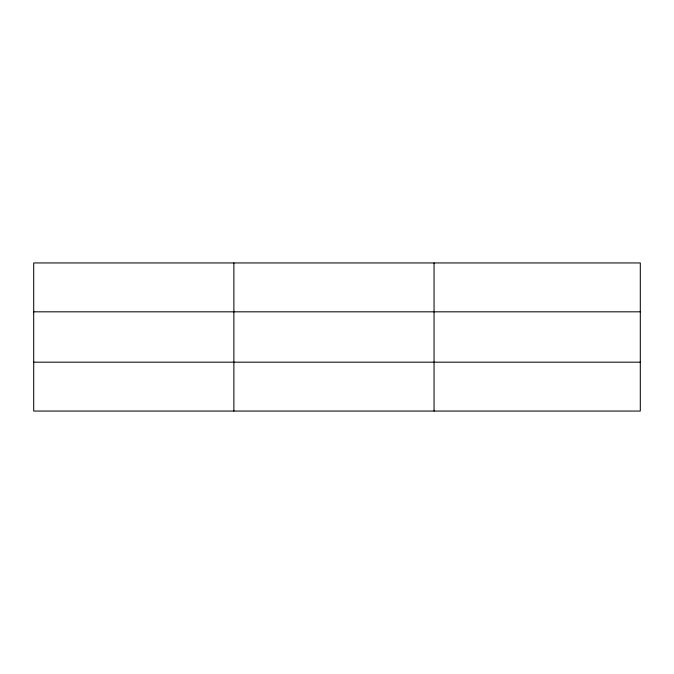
<?xml version="1.0" encoding="UTF-8"?>
<svg xmlns="http://www.w3.org/2000/svg" width="674" height="674" viewBox="0 0 674 674"><rect width="100%" height="100%" fill="white"/><g stroke="black" fill="none" stroke-linecap="round" stroke-linejoin="round"><path stroke-width="1.01" d="M434.056 411.056L434.056 262.944M640.3 311.818L640.3 262.944L33.7 262.944L33.7 411.056L640.3 411.056L640.3 311.818L33.7 311.818M33.7 362.182L640.3 362.182M233.878 262.944L233.878 411.056"/></g></svg>
